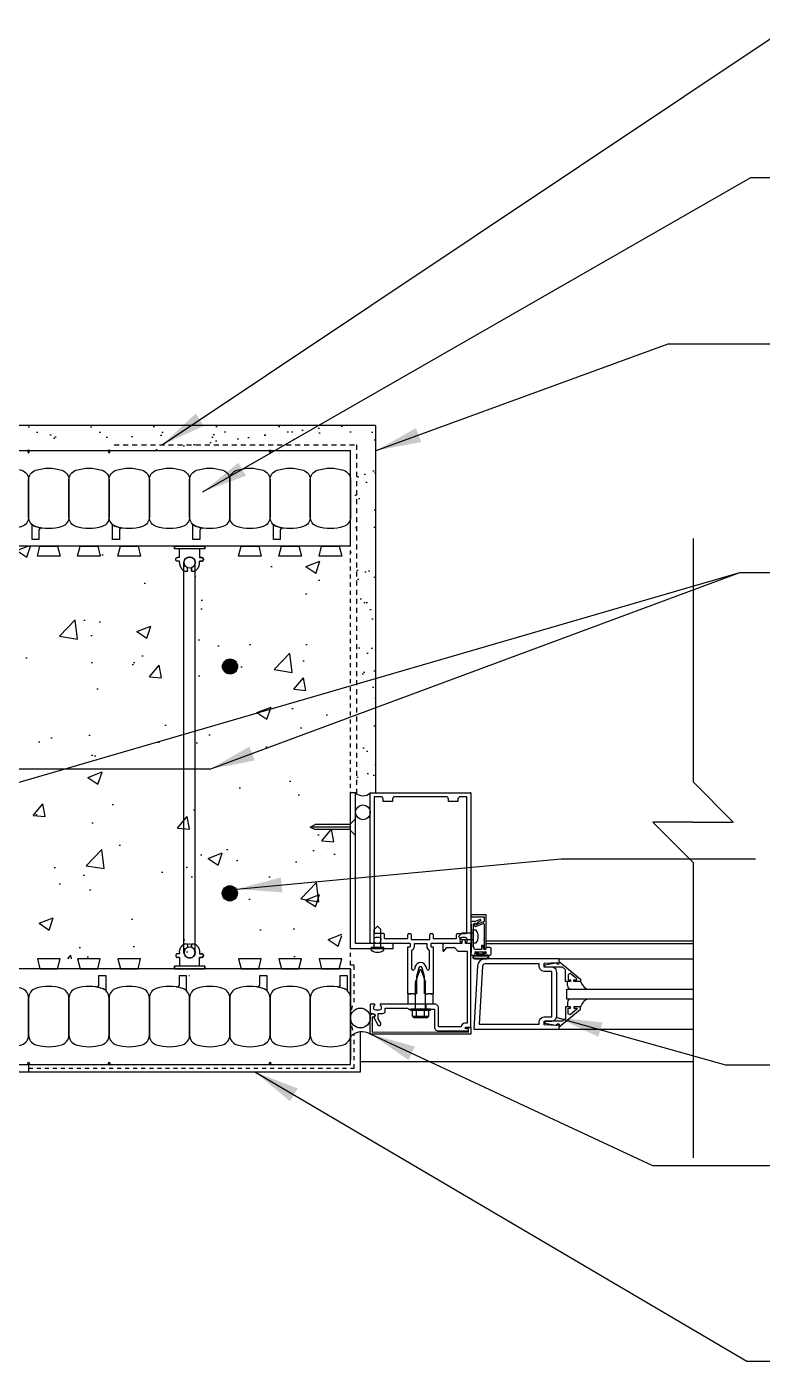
# Model space of a CAD drawing. Header units: inches. Extents: x 2949.9 to 3000.2, y 478 to 538.8.
# Drawn here: x 2964.96 to 2983.25, y 505.08 to 538.24 of the extents above; entities that cross this region are included whole.
import ezdxf

# ---------------------------------------------------------------- set-up
doc = ezdxf.new("R2010")
doc.units = ezdxf.units.IN
doc.header["$LTSCALE"] = 0.5
doc.header["$MEASUREMENT"] = 0
doc.linetypes.add('DASHED2', pattern=[0.375, 0.25, -0.125])
doc.layers.get('0').update_dxf_attribs({"linetype": 'CONTINUOUS'})
for name, color, linetype in [('HATCH', 12, 'CONTINUOUS'), ('LINE18', 9, 'CONTINUOUS'), ('line25', 2, 'CONTINUOUS'), ('LINE3', 3, 'CONTINUOUS'), ('LINE50', 5, 'CONTINUOUS'), ('LINE9', 9, 'CONTINUOUS'), ('TEXT', 4, 'CONTINUOUS')]:
    doc.layers.add(name, color=color, linetype=linetype)
doc.styles.add('DIM', font='romans.shx', dxfattribs={"width": 0.7})
doc.dimstyles.new('ext_12', dxfattribs={"dimscale": 12, "dimtxt": 0.09375, "dimasz": 0.09375, "dimexe": 0.09375, "dimexo": 0.0625, "dimgap": 0.0625, "dimtad": 1, "dimdec": 1, "dimzin": 3, "dimdsep": 46, "dimlunit": 4, "dimtxsty": 'DIM', "dimcen": 0.09, "dimdle": 0.09375, "dimclrt": 4, "dimadec": 0, "dimazin": 0, "dimtfac": 1, "dimtdec": 1, "dimtmove": 2, "dimatfit": 3, "dimfxl": 0, "dimfrac": 2, "dimtolj": 1, "dimtzin": 0, "dimarcsym": 0})

# ---------------------------------------------------------------- blocks, each defined once
blk = doc.blocks.new('Connector')
blk.add_point((0.271, 0))
at = {"layer": 'LINE9'}
for p, q in [((0, 0.375), (0, -0.375)), ((0.062, -0.375), (0.062, 0.375)), ((0.281, 0.25), (0.062, 0.25))]:
    blk.add_line(p, q, dxfattribs=at)
for points, weights in [([(0.007, 0.375), (0.004, 0.375), (0, 0.375)], [1, 0.972587069138, 0.950305488115]), ([(0.327, 0.343), (0.308, 0.343), (0.281, 0.317), (0.281, 0.297)], [1, 0.85355339, 0.85355339, 1]), ([(0.328, 0.343), (0.327, 0.343), (0.327, 0.343)], [1, 0.70710678, 1]), ([(0.375, 0.297), (0.375, 0.317), (0.348, 0.343), (0.329, 0.343)], [1, 0.85355339, 0.85355339, 1]), ([(0.406, 0.25), (0.546, 0.25), (0.619, 0.131)], [0.958404415409, 0.794674173519, 0.864651571113]), ([(0.619, 0.052), (0.612, 0.049), (0.604, 0.049)], [0.83615024178, 0.892081430621, 1]), ([(0.281, -0.297), (0.281, -0.317), (0.308, -0.343), (0.327, -0.343)], [1, 0.85355339, 0.85355339, 1]), ([(0.327, -0.343), (0.281, -0.343), (0.281, -0.297)], [1, 0.70710678, 1]), ([(0.329, -0.343), (0.348, -0.343), (0.375, -0.317), (0.375, -0.297)], [1, 0.85355339, 0.85355339, 1]), ([(0.375, -0.297), (0.375, -0.343), (0.329, -0.343)], [1, 0.70710678, 1]), ([(0.619, -0.131), (0.546, -0.25), (0.406, -0.25)], [0.864651574428, 0.794674169686, 0.958404415195]), ([(0.604, -0.049), (0.612, -0.049), (0.619, -0.052)], [1, 0.89208144177, 0.836150253337]), ([(0, -0.375), (0.004, -0.375), (0.007, -0.375)], [0.950305488115, 0.972587069138, 1])]:
    blk.add_rational_spline(points, weights, degree=2, dxfattribs=at)
for points, degree in [([(0, 0.375), (0.002, 0.375), (0.005, 0.375), (0.007, 0.375)], 3), ([(0.007, 0.375), (0.021, 0.375), (0.051, 0.375), (0.062, 0.375), (0.062, 0.375)], 3), ([(0.327, 0.343), (0.327, 0.343), (0.328, 0.343), (0.328, 0.343)], 3), ([(0.328, 0.343), (0.329, 0.343), (0.329, 0.343), (0.329, 0.343)], 3), ([(0.281, 0.25), (0.281, 0.297)], 1), ([(0.375, 0.25), (0.375, 0.297)], 1), ([(0.406, 0.25), (0.375, 0.25)], 1), ([(0.604, 0.049), (0.532, 0.049)], 1), ([(0.604, 0.049), (0.609, 0.049), (0.614, 0.05), (0.619, 0.052)], 3), ([(0.619, 0.131), (0.619, 0.052)], 1), ([(0.062, -0.25), (0.281, -0.25)], 1), ([(0.281, -0.297), (0.281, -0.25)], 1), ([(0.281, -0.25), (0.281, -0.297)], 1), ([(0.375, -0.25), (0.375, -0.297)], 1), ([(0.375, -0.297), (0.375, -0.25)], 1), ([(0.406, -0.25), (0.375, -0.25)], 1), ([(0.532, -0.049), (0.604, -0.049)], 1), ([(0.604, -0.049), (0.58, -0.049), (0.556, -0.049), (0.532, -0.049)], 3), ([(0.619, -0.052), (0.614, -0.05), (0.609, -0.049), (0.604, -0.049)], 3), ([(0.619, -0.052), (0.619, -0.131)], 1), ([(0.007, -0.375), (0.005, -0.375), (0.002, -0.375), (0, -0.375)], 3), ([(0.062, -0.375), (0.062, -0.375), (0.051, -0.375), (0.021, -0.375), (0.007, -0.375)], 3), ([(0.328, -0.343), (0.328, -0.343), (0.327, -0.343), (0.327, -0.343)], 3), ([(0.329, -0.343), (0.329, -0.343), (0.329, -0.343), (0.328, -0.343)], 3)]:
    blk.add_open_spline(points, degree=degree, dxfattribs=at)
for points, weights, knots in [([(0.062, 0.375), (0.062, 0.375), (0.046, 0.375), (0.03, 0.375), (0.007, 0.375)], [0.868718858569, 0.861102746415, 1, 0.861102734288, 0.868718859898], [0, 0, 0, 0.5, 0.5, 1, 1, 1]), ([(0.532, 0.049), (0.472, 0.203), (0.333, 0.113), (0.157, 0), (0.333, -0.113), (0.472, -0.203), (0.532, -0.049)], [0.899508922286, 0.599718215298, 1, 0.54226024, 1, 0.599718224335, 0.899508908749], [0, 0, 0, 0.318112, 0.318112, 0.681888, 0.681888, 1, 1, 1]), ([(0.007, -0.375), (0.03, -0.375), (0.046, -0.375), (0.062, -0.375), (0.062, -0.375)], [0.868718859319, 0.861102739573, 1, 0.861102742958, 0.868718858948], [0, 0, 0, 0.5, 0.5, 1, 1, 1])]:
    blk.add_rational_spline(points, weights, degree=2, knots=knots, dxfattribs=at)
for points in [[(0.406, 0.25), (0.406, 0.25), (0.406, 0.25), (0.406, 0.25), (0.406, 0.25), (0.406, 0.25), (0.406, 0.25)], [(0.406, 0.25), (0.406, 0.25), (0.406, 0.25), (0.406, 0.25), (0.406, 0.25), (0.406, 0.25), (0.406, 0.25)], [(0.406, 0.25), (0.406, 0.25), (0.406, 0.25), (0.406, 0.25), (0.406, 0.25), (0.406, 0.25), (0.406, 0.25)], [(0.406, 0.25), (0.406, 0.25), (0.406, 0.25), (0.406, 0.25), (0.406, 0.25), (0.406, 0.25), (0.406, 0.25)], [(0.406, 0.25), (0.406, 0.25), (0.406, 0.25), (0.406, 0.25), (0.406, 0.25), (0.406, 0.25), (0.406, 0.25)], [(0.406, 0.25), (0.406, 0.25), (0.406, 0.25), (0.406, 0.25), (0.406, 0.25), (0.406, 0.25), (0.406, 0.25)], [(0.406, 0.25), (0.406, 0.25), (0.406, 0.25), (0.406, 0.25), (0.406, 0.25), (0.406, 0.25), (0.406, 0.25)], [(0.406, 0.25), (0.406, 0.25), (0.406, 0.25), (0.406, 0.25), (0.406, 0.25), (0.406, 0.25), (0.406, 0.25)], [(0.406, 0.25), (0.406, 0.25), (0.406, 0.25), (0.406, 0.25), (0.406, 0.25), (0.406, 0.25), (0.406, 0.25)], [(0.406, 0.25), (0.406, 0.25), (0.406, 0.25), (0.406, 0.25), (0.406, 0.25), (0.406, 0.25), (0.406, 0.25)], [(0.406, 0.25), (0.406, 0.25), (0.406, 0.25), (0.406, 0.25), (0.406, 0.25), (0.406, 0.25), (0.406, 0.25)], [(0.406, 0.25), (0.406, 0.25), (0.406, 0.25), (0.406, 0.25), (0.406, 0.25), (0.406, 0.25), (0.406, 0.25)], [(0.406, 0.25), (0.406, 0.25), (0.406, 0.25), (0.406, 0.25), (0.406, 0.25), (0.406, 0.25), (0.406, 0.25)], [(0.406, 0.25), (0.406, 0.25), (0.406, 0.25), (0.406, 0.25), (0.406, 0.25), (0.406, 0.25), (0.406, 0.25)], [(0.406, 0.25), (0.406, 0.25), (0.406, 0.25), (0.406, 0.25), (0.406, 0.25), (0.406, 0.25), (0.406, 0.25)], [(0.406, 0.25), (0.406, 0.25), (0.406, 0.25), (0.406, 0.25), (0.406, 0.25), (0.406, 0.25), (0.406, 0.25)], [(0.406, 0.25), (0.406, 0.25), (0.406, 0.25), (0.406, 0.25), (0.406, 0.25), (0.406, 0.25), (0.406, 0.25)], [(0.406, 0.25), (0.406, 0.25), (0.406, 0.25), (0.406, 0.25), (0.406, 0.25), (0.406, 0.25), (0.406, 0.25)], [(0.406, 0.25), (0.406, 0.25), (0.406, 0.25), (0.406, 0.25), (0.406, 0.25), (0.406, 0.25), (0.406, 0.25)], [(0.406, 0.25), (0.406, 0.25), (0.406, 0.25), (0.406, 0.25), (0.406, 0.25), (0.406, 0.25), (0.406, 0.25)], [(0.406, 0.25), (0.406, 0.25), (0.406, 0.25), (0.406, 0.25), (0.406, 0.25), (0.406, 0.25), (0.406, 0.25)], [(0.406, 0.25), (0.406, 0.25), (0.406, 0.25), (0.406, 0.25), (0.406, 0.25), (0.406, 0.25), (0.406, 0.25)], [(0.406, 0.25), (0.406, 0.25), (0.406, 0.25), (0.406, 0.25), (0.406, 0.25), (0.406, 0.25), (0.406, 0.25)], [(0.406, 0.25), (0.406, 0.25), (0.406, 0.25), (0.406, 0.25), (0.406, 0.25), (0.406, 0.25), (0.406, 0.25)], [(0.532, 0.049), (0.532, 0.049), (0.532, 0.049), (0.532, 0.049), (0.532, 0.049), (0.532, 0.049), (0.532, 0.049)], [(0.532, 0.049), (0.532, 0.049), (0.532, 0.049), (0.532, 0.049), (0.532, 0.049), (0.532, 0.049), (0.532, 0.049)], [(0.532, 0.049), (0.532, 0.049), (0.532, 0.049), (0.532, 0.049), (0.532, 0.049), (0.532, 0.049), (0.532, 0.049)], [(0.532, 0.049), (0.532, 0.049), (0.532, 0.049), (0.532, 0.049), (0.532, 0.049), (0.532, 0.049), (0.532, 0.049)], [(0.532, 0.049), (0.532, 0.049), (0.532, 0.049), (0.532, 0.049), (0.532, 0.049), (0.532, 0.049), (0.532, 0.049)], [(0.532, 0.049), (0.532, 0.049), (0.532, 0.049), (0.532, 0.049), (0.532, 0.049), (0.532, 0.049), (0.532, 0.049)], [(0.532, 0.049), (0.532, 0.049), (0.532, 0.049), (0.532, 0.049), (0.532, 0.049), (0.532, 0.049), (0.532, 0.049)], [(0.532, 0.049), (0.532, 0.049), (0.532, 0.049), (0.532, 0.049), (0.532, 0.049), (0.532, 0.049), (0.532, 0.049)], [(0.532, 0.049), (0.532, 0.049), (0.532, 0.049), (0.532, 0.049), (0.532, 0.049), (0.532, 0.049), (0.532, 0.049)], [(0.532, 0.049), (0.532, 0.049), (0.532, 0.049), (0.532, 0.049), (0.532, 0.049), (0.532, 0.049), (0.532, 0.049)], [(0.604, 0.049), (0.604, 0.049), (0.604, 0.049), (0.604, 0.049), (0.604, 0.049), (0.604, 0.049), (0.604, 0.049)], [(0.604, 0.049), (0.604, 0.049), (0.604, 0.049), (0.604, 0.049), (0.604, 0.049), (0.604, 0.049), (0.604, 0.049)], [(0.604, 0.049), (0.604, 0.049), (0.604, 0.049), (0.604, 0.049), (0.604, 0.049), (0.604, 0.049), (0.604, 0.049)], [(0.604, 0.049), (0.604, 0.049), (0.604, 0.049), (0.604, 0.049), (0.604, 0.049), (0.604, 0.049), (0.604, 0.049)], [(0.619, 0.131), (0.619, 0.131), (0.619, 0.131), (0.619, 0.131), (0.619, 0.131), (0.619, 0.131), (0.619, 0.131)], [(0.619, 0.131), (0.619, 0.131), (0.619, 0.131), (0.619, 0.131), (0.619, 0.131), (0.619, 0.131), (0.619, 0.131)], [(0.619, 0.131), (0.619, 0.131), (0.619, 0.131), (0.619, 0.131), (0.619, 0.131), (0.619, 0.131), (0.619, 0.131)], [(0.619, 0.131), (0.619, 0.131), (0.619, 0.131), (0.619, 0.131), (0.619, 0.131), (0.619, 0.131), (0.619, 0.131)], [(0.406, -0.25), (0.406, -0.25), (0.406, -0.25), (0.406, -0.25), (0.406, -0.25), (0.406, -0.25), (0.406, -0.25)], [(0.406, -0.25), (0.406, -0.25), (0.406, -0.25), (0.406, -0.25), (0.406, -0.25), (0.406, -0.25), (0.406, -0.25)], [(0.406, -0.25), (0.406, -0.25), (0.406, -0.25), (0.406, -0.25), (0.406, -0.25), (0.406, -0.25), (0.406, -0.25)], [(0.406, -0.25), (0.406, -0.25), (0.406, -0.25), (0.406, -0.25), (0.406, -0.25), (0.406, -0.25), (0.406, -0.25)], [(0.406, -0.25), (0.406, -0.25), (0.406, -0.25), (0.406, -0.25), (0.406, -0.25), (0.406, -0.25), (0.406, -0.25)], [(0.406, -0.25), (0.406, -0.25), (0.406, -0.25), (0.406, -0.25), (0.406, -0.25), (0.406, -0.25), (0.406, -0.25)], [(0.406, -0.25), (0.406, -0.25), (0.406, -0.25), (0.406, -0.25), (0.406, -0.25), (0.406, -0.25), (0.406, -0.25)], [(0.406, -0.25), (0.406, -0.25), (0.406, -0.25), (0.406, -0.25), (0.406, -0.25), (0.406, -0.25), (0.406, -0.25)], [(0.406, -0.25), (0.406, -0.25), (0.406, -0.25), (0.406, -0.25), (0.406, -0.25), (0.406, -0.25), (0.406, -0.25)], [(0.406, -0.25), (0.406, -0.25), (0.406, -0.25), (0.406, -0.25), (0.406, -0.25), (0.406, -0.25), (0.406, -0.25)], [(0.406, -0.25), (0.406, -0.25), (0.406, -0.25), (0.406, -0.25), (0.406, -0.25), (0.406, -0.25), (0.406, -0.25)], [(0.532, -0.049), (0.532, -0.049), (0.532, -0.049), (0.532, -0.049), (0.532, -0.049), (0.532, -0.049), (0.532, -0.049)], [(0.532, -0.049), (0.532, -0.049), (0.532, -0.049), (0.532, -0.049), (0.532, -0.049), (0.532, -0.049), (0.532, -0.049)], [(0.532, -0.049), (0.532, -0.049), (0.532, -0.049), (0.532, -0.049), (0.532, -0.049), (0.532, -0.049), (0.532, -0.049)], [(0.532, -0.049), (0.532, -0.049), (0.532, -0.049), (0.532, -0.049), (0.532, -0.049), (0.532, -0.049), (0.532, -0.049)], [(0.604, -0.049), (0.604, -0.049), (0.604, -0.049), (0.604, -0.049), (0.604, -0.049), (0.604, -0.049), (0.604, -0.049)], [(0.604, -0.049), (0.604, -0.049), (0.604, -0.049), (0.604, -0.049), (0.604, -0.049), (0.604, -0.049), (0.604, -0.049)], [(0.604, -0.049), (0.604, -0.049), (0.604, -0.049), (0.604, -0.049), (0.604, -0.049), (0.604, -0.049), (0.604, -0.049)], [(0.604, -0.049), (0.604, -0.049), (0.604, -0.049), (0.604, -0.049), (0.604, -0.049), (0.604, -0.049), (0.604, -0.049)], [(0.604, -0.049), (0.604, -0.049), (0.604, -0.049), (0.604, -0.049), (0.604, -0.049), (0.604, -0.049), (0.604, -0.049)], [(0.604, -0.049), (0.604, -0.049), (0.604, -0.049), (0.604, -0.049), (0.604, -0.049), (0.604, -0.049), (0.604, -0.049)], [(0.604, -0.049), (0.604, -0.049), (0.604, -0.049), (0.604, -0.049), (0.604, -0.049), (0.604, -0.049), (0.604, -0.049)], [(0.604, -0.049), (0.604, -0.049), (0.604, -0.049), (0.604, -0.049), (0.604, -0.049), (0.604, -0.049), (0.604, -0.049)], [(0.619, -0.131), (0.619, -0.131), (0.619, -0.131), (0.619, -0.131), (0.619, -0.131), (0.619, -0.131), (0.619, -0.131)], [(0.619, -0.131), (0.619, -0.131), (0.619, -0.131), (0.619, -0.131), (0.619, -0.131), (0.619, -0.131), (0.619, -0.131)], [(0.619, -0.131), (0.619, -0.131), (0.619, -0.131), (0.619, -0.131), (0.619, -0.131), (0.619, -0.131), (0.619, -0.131)], [(0.619, -0.131), (0.619, -0.131), (0.619, -0.131), (0.619, -0.131), (0.619, -0.131), (0.619, -0.131), (0.619, -0.131)]]:
    blk.add_open_spline(points, degree=3, knots=[0, 0, 0, 0, 1, 1, 1, 1, 1, 1, 1], dxfattribs=at)
blk = doc.blocks.new('B060316')
for p, q in [((1.969, 0), (1.969, -0.133)), ((2.217, -0.013), (1.969, 0)), ((2.003, -0.133), (2.003, -0.115)), ((2.049, -0.115), (2.049, -0.365)), ((2.107, -0.265), (2.107, -0.127)), ((2.207, -0.265), (2.107, -0.265)), ((2.107, -0.359), (2.107, -0.329)), ((2.121, -0.314), (2.207, -0.306)), ((2.169, -0.065), (2.405, -0.065)), ((2.207, -0.306), (2.207, -0.265)), ((2.555, -0.013), (2.217, -0.013)), ((2.451, -0.065), (2.747, -0.065)), ((2.803, 0), (2.555, -0.013)), ((2.747, -0.065), (2.747, -0.141)), ((2.803, -0.01), (2.803, 0)), ((2.813, -0.02), (2.803, -0.01)), ((2.803, -0.03), (2.813, -0.02)), ((2.803, -0.108), (2.803, -0.03)), ((2.848, -0.232), (2.803, -0.108)), ((1.969, -0.347), (1.969, -0.469)), ((2, -0.5), (2.126, -0.5)), ((2.003, -0.365), (2.003, -0.347)), ((2.157, -0.38), (2.119, -0.373)), ((2.157, -0.469), (2.157, -0.38))]:
    blk.add_line(p, q)
for centre, radius, start, end in [((1.986, -0.133), 0.017, 180, 0), ((1.986, -0.347), 0.017, 360, 180), ((2.026, -0.115), 0.023, 0, 180), ((2.169, -0.127), 0.062, 90, 180), ((2.122, -0.329), 0.015, 95, 180), ((2.428, -0.086), 0.031, 42.6423, 137.3577), ((2.356, -0.5), 0.531, 29.0353, 42.5789), ((2.833, -0.235), 0.015, 209.0353, 10.9647), ((2, -0.469), 0.031, 180, 270), ((2.026, -0.365), 0.023, 180, 0), ((2.122, -0.359), 0.015, 180, 260), ((2.126, -0.469), 0.031, 270, 0)]:
    blk.add_arc(centre, radius, start, end)

msp = doc.modelspace()

# ---------------------------------------------------------------- hatches: boundary and pattern name
at = {"layer": 'HATCH'}
h = msp.add_hatch(dxfattribs=at)
h.set_pattern_fill('AR-SAND', color=256, scale=0.5, style=0)
h.set_pattern_definition([(37.5, (-25.68345, -32.12415), (-0.03149668, 0.96341188), [0, -0.76, 0, -0.85, 0, -0.8125]), (7.5, (-25.6834, -32.1242), (0.88488835, 1.41107303), [0, -0.41, 0, -0.685, 0, -0.2625]), (327.5, (-26.29845, -32.12415), (1.55707093, 0.00282953), [0, -0.25, 0, -0.9, 0, -1.175]), (317.5, (-26.2984, -32.1242), (1.5030633, 0.4388378), [0, -0.125, 0, -0.59, 0, -0.675])])
h.paths.add_polyline_path([(2950.884, 528.332), (2950.884, 527.707), (2971.509, 527.707), (2973.009, 527.707), (2973.009, 523.331, 0.777457), (2973.383, 523.35), (2973.508, 523.35), (2973.54, 523.35), (2973.634, 523.35), (2973.634, 528.332)])
h = msp.add_hatch(dxfattribs=at)
h.set_pattern_fill('AR-SAND', color=256, scale=0.5, style=0)
h.set_pattern_definition([(37.5, (0, 0), (-0.03149668, 0.96341188), [0, -0.76, 0, -0.85, 0, -0.8125]), (7.5, (0, 0), (0.88488835, 1.41107303), [0, -0.41, 0, -0.685, 0, -0.2625]), (327.5, (-0.615, 0), (1.55707093, 0.00282953), [0, -0.25, 0, -0.9, 0, -1.175]), (317.5, (-0.615, 0), (1.5030633, 0.4388378), [0, -0.125, 0, -0.59, 0, -0.675])])
h.paths.add_polyline_path([(2973.634, 526.016), (2973.154, 525.097), (2973.154, 519.189, 0.376662), (2973.5, 519.203), (2973.5, 519.207), (2973.634, 519.207)])
h = msp.add_hatch(dxfattribs=at)
h.set_pattern_fill('AR-CONC', color=256, scale=0.5, style=0)
h.set_pattern_definition([(50, (-49.8746, 49.7647), (3.586301, -0.3137607), [0.375, -4.125]), (355, (-49.8746, 49.7647), (-0.6937567, 3.7609607), [0.3, -3.3]), (100.4514, (-49.5757, 49.7385), (2.892547, 3.4471977), [0.318701, -3.5057106]), (46.1842, (-49.8746, 50.7647), (5.336205, -0.827595), [0.5625, -6.1875]), (96.6356, (-49.43, 50.6957), (4.6733135, 4.870589), [0.478051, -5.258565]), (351.1842, (-49.8746, 50.7647), (4.67331, 4.870593), [0.45, -4.95]), (21, (-49.3746, 50.5147), (2.9845353, -2.0130945), [0.375, -4.125]), (326, (-49.3746, 50.5147), (1.2165767, 3.6257502), [0.3, -3.3]), (71.4514, (-49.126, 50.347), (4.201113, 1.6126525), [0.318701, -3.5057106]), (37.5, (-49.8746, 49.7647), (0.0607993, 1.66446927), [0, -3.26, 0, -3.35, 0, -3.3125]), (7.5, (-49.8746, 49.7647), (1.3153477, 1.9720586), [0, -1.91, 0, -3.185, 0, -1.2625]), (327.5, (-50.9896, 49.7647), (2.6691122, -0.11277436), [0, -1.25, 0, -3.9, 0, -5.175]), (317.5, (-51.4896, 49.7647), (2.9159308, 0.500525), [0, -1.625, 0, -2.59, 0, -3.675])])
h.paths.add_polyline_path([(2972.79, 525.332), (2950.884, 525.332), (2950.884, 515.082), (2972.79, 515.082)])
at = {"layer": 'LINE3'}
for points in [[(2970.202, 522.342, 1), (2969.827, 522.342, 1)], [(2970.196, 516.707, 1), (2969.821, 516.707, 1)]]:
    msp.add_hatch(color=256, dxfattribs=at).paths.add_polyline_path(points)

# ---------------------------------------------------------------- linework, layer by layer
at = {"layer": 'HATCH', "color": 4, "linetype": 'DASHED2', "ltscale": 0.5}
for p, q in [((2973.009, 514.926), (2973.009, 525.332)), ((2973.102, 514.926), (2973.009, 514.926)), ((2973.102, 514.002), (2973.102, 514.926)), ((2973.102, 512.363), (2973.102, 513.217)), ((2965.009, 512.363), (2973.102, 512.363))]:
    msp.add_line(p, q, dxfattribs=at)
at = {"layer": 'HATCH'}
for p, q in [((2972.212, 519.985), (2972.212, 519.985)), ((2972.493, 520.117), (2972.493, 520.117)), ((2972.318, 518.774), (2972.318, 518.774)), ((2973.009, 518.353), (2972.009, 518.353)), ((2972.461, 518.451), (2972.461, 518.451)), ((2972.18, 518.177), (2972.18, 518.177)), ((2972.274, 517.658), (2972.274, 517.658)), ((2971.89, 516.539), (2972.238, 516.679)), ((2972.142, 516.375), (2972.238, 516.679)), ((2972.43, 516.786), (2972.43, 516.786)), ((2971.89, 516.539), (2972.142, 516.376)), ((2972.788, 516.464), (2972.788, 516.464))]:
    msp.add_line(p, q, dxfattribs=at)
at = {"layer": 'HATCH', "color": 12}
for p, q in [((2981.523, 515.516), (2976.378, 515.516)), ((2981.523, 515.454), (2976.378, 515.454)), ((2978.198, 515.079), (2981.523, 515.079)), ((2978.401, 514.418), (2978.414, 514.373)), ((2978.401, 514.418), (2978.414, 514.373)), ((2978.414, 514.373), (2978.446, 514.341)), ((2978.414, 514.373), (2978.446, 514.341)), ((2978.446, 514.341), (2978.49, 514.329)), ((2978.446, 514.341), (2978.49, 514.329)), ((2978.727, 514.517), (2978.764, 514.439)), ((2978.727, 514.517), (2978.764, 514.439)), ((2978.764, 514.439), (2978.821, 514.374)), ((2978.764, 514.439), (2978.821, 514.374)), ((2978.821, 514.374), (2978.893, 514.328)), ((2978.821, 514.374), (2978.893, 514.328)), ((2978.414, 514.035), (2978.401, 513.99)), ((2978.414, 514.035), (2978.401, 513.99)), ((2978.401, 513.99), (2978.401, 513.891)), ((2978.446, 514.067), (2978.414, 514.035)), ((2978.446, 514.067), (2978.414, 514.035)), ((2978.49, 514.079), (2978.446, 514.067)), ((2978.49, 514.079), (2978.446, 514.067)), ((2978.764, 513.969), (2978.727, 513.891)), ((2978.764, 513.969), (2978.727, 513.891)), ((2978.821, 514.033), (2978.764, 513.969)), ((2978.821, 514.033), (2978.764, 513.969)), ((2978.893, 514.078), (2978.821, 514.033)), ((2978.893, 514.078), (2978.821, 514.033)), ((2978.198, 513.329), (2981.523, 513.329)), ((2981.523, 512.519), (2973.259, 512.519))]:
    msp.add_line(p, q, dxfattribs=at)
at = {"layer": 'HATCH', "color": 6, "linetype": 'DASHED2'}
msp.add_lwpolyline([(2967.135, 527.851), (2973.154, 527.851), (2973.154, 519.189)], dxfattribs=at)
at = {"layer": 'HATCH', "color": 12}
msp.add_lwpolyline([(2978.401, 514.418), (2978.401, 514.516)], dxfattribs=at)
at = {"layer": 'HATCH', "color": 4, "linetype": 'DASHED2', "ltscale": 0.5}
for points in [[(2973.009, 513.618), (2973.047, 513.863), (2973.078, 513.955), (2973.102, 514.002)], [(2973.009, 513.601), (2973.047, 513.356), (2973.078, 513.264), (2973.102, 513.217)]]:
    msp.add_spline(points, degree=3, dxfattribs=at)
at = {"layer": 'LINE18'}
for p, q in [((2973.009, 515.332), (2973.009, 519.207)), ((2973.134, 519.207), (2973.009, 519.207)), ((2973.134, 515.457), (2973.134, 519.207)), ((2973.6, 519.107), (2973.6, 515.737)), ((2973.76, 519.107), (2973.6, 519.107)), ((2973.82, 518.987), (2973.82, 519.047)), ((2974.055, 518.987), (2973.82, 518.987)), ((2974.055, 519.047), (2974.055, 518.987)), ((2975.385, 519.107), (2974.115, 519.107)), ((2975.445, 518.987), (2975.445, 519.047)), ((2975.68, 518.987), (2975.445, 518.987)), ((2975.68, 519.047), (2975.68, 518.987)), ((2975.9, 519.107), (2975.74, 519.107)), ((2975.9, 515.737), (2975.9, 519.107)), ((2976, 519.207), (2975.981, 519.207)), ((2972.009, 518.353), (2972.128, 518.416)), ((2972.009, 518.353), (2972.128, 518.291)), ((2973.009, 518.416), (2972.128, 518.416)), ((2973.009, 518.291), (2972.128, 518.291)), ((2973.009, 518.435), (2973.134, 518.56)), ((2973.009, 518.272), (2973.134, 518.147)), ((2976.378, 516.174), (2976.003, 516.174)), ((2976.003, 516.174), (2976.006, 516.124)), ((2976.006, 516.124), (2976.328, 516.124)), ((2976.117, 515.884), (2976.308, 515.954)), ((2976.318, 515.995), (2976.15, 515.934)), ((2976.328, 516.124), (2976.328, 516.009)), ((2976.378, 515.337), (2976.378, 516.174)), ((2973.68, 515.888), (2973.597, 515.805)), ((2973.597, 515.357), (2973.597, 515.805)), ((2973.835, 515.707), (2973.63, 515.707)), ((2973.68, 515.888), (2973.763, 515.805)), ((2973.763, 515.357), (2973.763, 515.805)), ((2973.855, 515.582), (2973.855, 515.687)), ((2974.437, 515.582), (2974.437, 515.687)), ((2974.457, 515.707), (2974.497, 515.707)), ((2974.517, 515.687), (2974.517, 515.557)), ((2974.983, 515.557), (2974.983, 515.687)), ((2975.003, 515.707), (2975.043, 515.707)), ((2975.063, 515.687), (2975.063, 515.582)), ((2975.645, 515.582), (2975.645, 515.687)), ((2975.665, 515.707), (2975.87, 515.707)), ((2975.693, 515.633), (2975.776, 515.716)), ((2975.693, 515.633), (2975.776, 515.55)), ((2976.068, 515.716), (2975.776, 515.716)), ((2976.068, 515.472), (2976.068, 515.794)), ((2976.118, 515.794), (2976.068, 515.794)), ((2976.083, 515.932), (2976.097, 515.893)), ((2976.328, 515.94), (2976.328, 515.572)), ((2974.071, 515.332), (2973.009, 515.332)), ((2974.071, 515.457), (2973.134, 515.457)), ((2973.841, 515.357), (2973.519, 515.357)), ((2973.519, 515.307), (2973.519, 515.357)), ((2973.841, 515.307), (2973.841, 515.357)), ((2973.855, 515.582), (2974.437, 515.582)), ((2974.071, 515.332), (2974.071, 515.457)), ((2974.437, 514.207), (2974.437, 515.371)), ((2974.517, 515.557), (2974.983, 515.557)), ((2974.537, 514.829), (2974.537, 515.293)), ((2974.597, 515.457), (2974.903, 515.457)), ((2974.597, 515.391), (2974.597, 515.457)), ((2974.903, 515.457), (2974.903, 515.391)), ((2974.963, 515.293), (2974.963, 514.829)), ((2975.063, 515.582), (2975.645, 515.582)), ((2975.063, 515.371), (2975.063, 514.207)), ((2976.068, 515.55), (2975.776, 515.55)), ((2976.118, 515.472), (2976.068, 515.472)), ((2976.328, 515.572), (2976.318, 515.562)), ((2976.318, 515.562), (2976.328, 515.552)), ((2976.328, 515.552), (2976.328, 515.337)), ((2976.089, 515.174), (2976.401, 515.174)), ((2976.089, 515.154), (2976.401, 515.154)), ((2976.089, 515.1), (2976.401, 515.1)), ((2976.089, 515.08), (2976.401, 515.08)), ((2976.11, 515.248), (2976.11, 515.233)), ((2976.183, 515.248), (2976.11, 515.248)), ((2976.168, 515.233), (2976.11, 515.233)), ((2976.168, 515.233), (2976.168, 515.174)), ((2976.183, 515.248), (2976.183, 515.192)), ((2976.307, 515.192), (2976.183, 515.192)), ((2976.38, 515.248), (2976.307, 515.248)), ((2976.307, 515.192), (2976.307, 515.248)), ((2976.38, 515.233), (2976.322, 515.233)), ((2976.322, 515.174), (2976.322, 515.233)), ((2976.38, 515.233), (2976.38, 515.248)), ((2974.612, 514.881), (2974.596, 514.822)), ((2974.624, 514.497), (2974.75, 514.832)), ((2974.708, 514.855), (2974.65, 514.637)), ((2974.65, 514.637), (2974.65, 514.207)), ((2974.75, 514.832), (2974.875, 514.497)), ((2974.85, 514.637), (2974.791, 514.855)), ((2974.85, 514.207), (2974.85, 514.637)), ((2974.904, 514.822), (2974.888, 514.881)), ((2974.624, 513.832), (2974.624, 514.497)), ((2974.875, 513.832), (2974.875, 514.497)), ((2978.385, 514.079), (2978.385, 514.329)), ((2978.385, 514.329), (2981.523, 514.329)), ((2974.437, 514.207), (2974.437, 513.957)), ((2974.499, 514.207), (2974.437, 514.207)), ((2974.477, 514.207), (2974.437, 514.207)), ((2974.492, 514.192), (2974.477, 514.207)), ((2974.507, 514.207), (2974.492, 514.192)), ((2974.58, 514.207), (2974.507, 514.207)), ((2974.595, 514.192), (2974.58, 514.207)), ((2974.61, 514.207), (2974.595, 514.192)), ((2974.65, 514.207), (2974.61, 514.207)), ((2974.89, 514.207), (2974.85, 514.207)), ((2974.905, 514.192), (2974.89, 514.207)), ((2974.92, 514.207), (2974.905, 514.192)), ((2974.993, 514.207), (2974.92, 514.207)), ((2975.008, 514.192), (2974.993, 514.207)), ((2975.063, 514.207), (2975, 514.207)), ((2975.023, 514.207), (2975.008, 514.192)), ((2975.063, 514.207), (2975.023, 514.207)), ((2975.063, 513.957), (2975.063, 514.207)), ((2981.523, 514.079), (2978.385, 514.079)), ((2974.499, 513.957), (2974.437, 513.957)), ((2974.5, 513.792), (2974.5, 513.832)), ((2975, 513.832), (2974.5, 513.832)), ((2975, 513.792), (2974.5, 513.792)), ((2974.547, 513.652), (2974.547, 513.792)), ((2974.936, 513.648), (2974.563, 513.648)), ((2974.563, 513.63), (2974.563, 513.648)), ((2974.617, 513.957), (2974.617, 513.832)), ((2974.648, 513.652), (2974.648, 513.792)), ((2974.851, 513.652), (2974.851, 513.792)), ((2974.883, 513.957), (2974.883, 513.832)), ((2974.936, 513.63), (2974.936, 513.648)), ((2974.953, 513.652), (2974.953, 513.792)), ((2975.063, 513.957), (2975, 513.957)), ((2975, 513.792), (2975, 513.832)), ((2974.902, 513.617), (2974.598, 513.617))]:
    msp.add_line(p, q, dxfattribs=at)
msp.add_lwpolyline([(2974.437, 515.371, -0.414214), (2974.447, 515.381), (2974.487, 515.381, 0.414214), (2974.497, 515.391), (2974.497, 515.447, 0.414214), (2974.487, 515.457), (2974.14, 515.457), (2974.125, 515.472), (2974.11, 515.457), (2973.758, 515.457, -0.669376), (2973.747, 515.483, 0.199773), (2973.774, 515.546), (2973.774, 515.557, 0.414214), (2973.724, 515.607), (2973.636, 515.607, 0.414214), (2973.586, 515.557), (2973.586, 515.546, 0.199773), (2973.612, 515.483, -0.669376), (2973.602, 515.457), (2973.52, 515.457, -0.414214), (2973.5, 515.477), (2973.5, 519.207), (2976, 519.207), (2976, 515.477, -0.414214), (2975.98, 515.457), (2975.898, 515.457, -0.669376), (2975.887, 515.483, 0.199773), (2975.914, 515.546), (2975.914, 515.557, 0.414214), (2975.864, 515.607), (2975.776, 515.607, 0.414214), (2975.726, 515.557), (2975.726, 515.546, 0.199773), (2975.752, 515.483, -0.669376), (2975.742, 515.457), (2975.39, 515.457), (2975.375, 515.472), (2975.36, 515.457), (2975.013, 515.457, 0.414214), (2975.003, 515.447), (2975.003, 515.391, 0.414214), (2975.013, 515.381), (2975.053, 515.381, -0.414214), (2975.063, 515.371)], format="xyb", dxfattribs=at)
for points in [[(2973.774, 513.857, -0.414214), (2973.724, 513.807), (2973.636, 513.807, -0.414214), (2973.586, 513.857), (2973.586, 513.867, -0.199773), (2973.612, 513.931, 0.669376), (2973.602, 513.957), (2973.52, 513.957, 0.414214), (2973.5, 513.937), (2973.5, 513.751, 0.414214), (2973.53, 513.721), (2973.57, 513.721, -0.84909), (2973.586, 513.624), (2973.691, 513.441, 1), (2973.76, 513.481), (2973.7, 513.586), (2973.7, 513.721), (2973.814, 513.721, 0.414214), (2973.874, 513.781), (2973.874, 513.857), (2974.425, 513.857), (2974.45, 513.832), (2974.735, 513.832), (2974.75, 513.847), (2974.765, 513.832), (2975.094, 513.832), (2975.094, 513.388, 0.414214), (2975.194, 513.288), (2975.49, 513.288), (2975.5, 513.298), (2975.51, 513.288), (2975.939, 513.288), (2975.939, 513.328), (2975.872, 513.346, -0.876976), (2975.876, 513.378), (2976, 513.378), (2976, 515.457), (2975.865, 515.457), (2975.865, 515.512, 1), (2975.775, 515.512), (2975.775, 515.457), (2975.334, 515.457, 0.414214), (2975.304, 515.427), (2975.304, 515.284, 0.687071), (2975.33, 515.274), (2975.405, 515.357), (2975.595, 515.357), (2975.675, 515.269), (2975.906, 515.269), (2975.906, 513.478), (2975.85, 513.478, 0.414214), (2975.76, 513.388), (2975.194, 513.388), (2975.194, 513.857, 0.414214), (2975.094, 513.957), (2974.975, 513.957), (2974.96, 513.972), (2974.945, 513.957), (2974.555, 513.957), (2974.54, 513.972), (2974.525, 513.957), (2973.758, 513.957, 0.669376), (2973.747, 513.931, -0.199773), (2973.774, 513.867)], [(2975.94, 513.257), (2975.94, 513.33), (2975.9, 513.341, -0.339454), (2975.885, 513.36), (2975.885, 513.37), (2976, 513.37), (2976, 513.207), (2973.5, 513.207), (2973.5, 513.651, -0.414214), (2973.56, 513.711), (2973.58, 513.711, -1), (2973.58, 513.631), (2973.55, 513.631), (2973.55, 513.257), (2974.75, 513.267)]]:
    msp.add_lwpolyline(points, format="xyb", close=True, dxfattribs=at)
for points in [[(2978.135, 513.657), (2978.135, 514.751), (2978.135, 514.751), (2978.118, 514.814), (2978.074, 514.859), (2978.01, 514.876), (2978.01, 514.876), (2977.824, 514.876), (2977.824, 514.97), (2978.148, 514.986), (2978.148, 514.954), (2978.198, 514.954), (2978.198, 515.079), (2976.352, 515.079), (2976.352, 515.079), (2976.281, 515.065), (2976.223, 515.028), (2976.182, 514.972), (2976.165, 514.902), (2976.165, 514.902), (2976.073, 513.329), (2978.198, 513.329), (2978.198, 513.454), (2978.148, 513.454), (2978.148, 513.422), (2977.824, 513.438), (2977.824, 513.532), (2978.01, 513.532), (2978.01, 513.532), (2978.074, 513.549), (2978.118, 513.594), (2978.135, 513.657)], [(2978.198, 515.014), (2978.728, 514.574), (2978.728, 514.516), (2978.559, 514.516), (2978.559, 514.556), (2978.631, 514.556), (2978.631, 514.58), (2978.469, 514.716), (2978.416, 514.692), (2978.416, 514.556), (2978.475, 514.556), (2978.475, 514.516), (2978.357, 514.516), (2978.357, 514.81), (2978.278, 514.876), (2977.842, 514.876), (2977.842, 514.928), (2978.114, 514.977), (2978.134, 514.977), (2978.134, 514.954), (2978.198, 514.954)], [(2977.824, 514.767), (2977.761, 514.784), (2977.716, 514.829), (2977.699, 514.892), (2977.699, 514.892), (2977.699, 514.954), (2976.352, 514.954), (2976.352, 514.954), (2976.321, 514.946), (2976.299, 514.925), (2976.289, 514.895), (2976.205, 513.454), (2977.699, 513.454), (2977.699, 513.516), (2977.699, 513.516), (2977.716, 513.579), (2977.761, 513.624), (2977.824, 513.641), (2977.824, 513.641), (2978.01, 513.641), (2978.01, 514.767), (2977.824, 514.767)], [(2978.198, 513.394), (2978.728, 513.833), (2978.728, 513.891), (2978.559, 513.891), (2978.559, 513.851), (2978.631, 513.851), (2978.631, 513.828), (2978.469, 513.691), (2978.416, 513.716), (2978.416, 513.851), (2978.475, 513.851), (2978.475, 513.891), (2978.357, 513.891), (2978.357, 513.598), (2978.278, 513.532), (2977.842, 513.532), (2977.842, 513.48), (2978.114, 513.431), (2978.134, 513.431), (2978.134, 513.454), (2978.198, 513.454)]]:
    msp.add_lwpolyline(points, close=True, dxfattribs=at)
for centre, radius in [((2973.317, 518.72), 0.183), ((2973.254, 513.609), 0.246)]:
    msp.add_circle(centre, radius, dxfattribs=at)
for centre, radius, start, end in [((2973.319, 519.393), 0.262, 225.1394, 313.6487), ((2973.76, 519.047), 0.06, 0, 90), ((2974.115, 519.047), 0.06, 90, 180), ((2975.385, 519.047), 0.06, 0, 90), ((2975.74, 519.047), 0.06, 90, 180), ((2976.108, 515.932), 0.025, 23.3215, 180), ((2976.313, 515.94), 0.015, 0, 110), ((2976.313, 516.009), 0.015, 290, 0), ((2973.63, 515.737), 0.03, 180, 270), ((2973.835, 515.687), 0.02, 0, 90), ((2974.457, 515.687), 0.02, 90, 180), ((2974.497, 515.687), 0.02, 0, 90), ((2975.003, 515.687), 0.02, 90, 180), ((2975.043, 515.687), 0.02, 0, 90), ((2975.665, 515.687), 0.02, 90, 180), ((2975.87, 515.737), 0.03, 270, 0), ((2976.111, 515.898), 0.015, 200, 290), ((2976.118, 515.779), 0.015, 37.6257, 90), ((2975.929, 515.633), 0.254, 322.3746, 37.6254), ((2976.145, 515.948), 0.015, 203.3215, 290), ((2973.534, 515.307), 0.015, 180, 232.3743), ((2973.68, 515.497), 0.254, 232.3746, 307.6254), ((2973.826, 515.307), 0.015, 307.6253, 0.0001), ((2974.487, 515.391), 0.11, 297.0357, 0), ((2975.013, 515.391), 0.11, 180, 242.9643), ((2976.118, 515.487), 0.015, 269.9999, 322.3747), ((2976.353, 515.337), 0.025, 180, 0), ((2974.75, 514.844), 0.143, 15, 165), ((2976.089, 515.127), 0.047, 90, 270), ((2976.089, 515.127), 0.027, 90, 270), ((2976.401, 515.127), 0.047, 270, 90), ((2976.401, 515.127), 0.027, 270, 90), ((2974.567, 514.829), 0.03, 180, 345), ((2974.75, 514.844), 0.043, 15, 165), ((2974.933, 514.829), 0.03, 195, 0), ((2974.598, 513.672), 0.0543, 200.9107, 339.0893), ((2974.75, 513.782), 0.165, 232.0123, 307.9877), ((2974.902, 513.672), 0.0543, 200.9107, 339.0893), ((2973.293, 512.877), 0.39, 57.8871, 136.7705)]:
    msp.add_arc(centre, radius, start, end, dxfattribs=at)
at = {"layer": 'line25'}
for p, q in [((2973.009, 525.332), (2950.884, 525.332)), ((2973.009, 514.832), (2950.884, 514.832)), ((2968.988, 514.663), (2969.009, 514.663)), ((2973.009, 514.832), (2973.009, 512.582))]:
    msp.add_line(p, q, dxfattribs=at)
for points in [[(2965.727, 525.332), (2965.79, 525.082), (2965.227, 525.082), (2965.29, 525.332)], [(2966.727, 525.332), (2966.79, 525.082), (2966.227, 525.082), (2966.29, 525.332)], [(2967.727, 525.332), (2967.79, 525.082), (2967.227, 525.082), (2967.29, 525.332)], [(2970.727, 525.332), (2970.79, 525.082), (2970.227, 525.082), (2970.29, 525.332)], [(2971.727, 525.332), (2971.79, 525.082), (2971.227, 525.082), (2971.29, 525.332)], [(2972.727, 525.332), (2972.79, 525.082), (2972.227, 525.082), (2972.29, 525.332)], [(2965.727, 514.832), (2965.79, 515.082), (2965.227, 515.082), (2965.29, 514.832)], [(2966.727, 514.832), (2966.79, 515.082), (2966.227, 515.082), (2966.29, 514.832)], [(2967.727, 514.832), (2967.79, 515.082), (2967.227, 515.082), (2967.29, 514.832)], [(2970.727, 514.832), (2970.79, 515.082), (2970.227, 515.082), (2970.29, 514.832)], [(2971.727, 514.832), (2971.79, 515.082), (2971.227, 515.082), (2971.29, 514.832)], [(2972.727, 514.832), (2972.79, 515.082), (2972.227, 515.082), (2972.29, 514.832)]]:
    msp.add_lwpolyline(points, close=True, dxfattribs=at)
at = {"layer": 'LINE3'}
msp.add_line((2969.509, 519.79), (2950.122, 519.79), dxfattribs=at)
for centre in [(2970.014, 522.342), (2970.009, 516.707)]:
    msp.add_circle(centre, 0.188, dxfattribs=at)
at = {"layer": 'LINE50'}
for p, q in [((2950.884, 527.707), (2973.009, 527.707)), ((2973.009, 525.332), (2973.009, 527.707)), ((2973.009, 512.457), (2973.009, 514.832)), ((2950.884, 512.457), (2973.009, 512.457)), ((2965.009, 512.457), (2965.009, 512.269))]:
    msp.add_line(p, q, dxfattribs=at)
at = {"layer": 'LINE9'}
for p, q in [((2973.634, 528.332), (2950.884, 528.332)), ((2973.634, 528.332), (2973.634, 519.207)), ((2971.009, 526.059), (2971.009, 526.98)), ((2972.009, 526.059), (2972.009, 526.98)), ((2973.009, 526.059), (2973.009, 526.98)), ((2981.523, 525.519), (2981.523, 519.473)), ((2968.868, 515.238), (2968.868, 524.926)), ((2969.149, 515.238), (2969.149, 524.926)), ((2982.523, 518.473), (2981.523, 519.473)), ((2981.523, 518.473), (2980.523, 518.473)), ((2980.523, 518.473), (2981.523, 517.473)), ((2981.523, 518.473), (2982.523, 518.473)), ((2981.523, 517.473), (2981.523, 510.137)), ((2968.868, 515.423), (2968.868, 515.423)), ((2973.259, 512.269), (2973.259, 513.265)), ((2950.884, 512.269), (2973.259, 512.269))]:
    msp.add_line(p, q, dxfattribs=at)
for points in [[(2964.977, 527.707), (2965.009, 527.642), (2965.04, 527.707)], [(2966.977, 527.707), (2967.009, 527.642), (2967.04, 527.707)], [(2970.977, 527.707), (2971.009, 527.642), (2971.04, 527.707)], [(2964.977, 512.457), (2965.009, 512.521), (2965.04, 512.457)], [(2966.977, 512.457), (2967.009, 512.521), (2967.04, 512.457)], [(2970.977, 512.457), (2971.009, 512.521), (2971.04, 512.457)]]:
    msp.add_lwpolyline(points, close=True, dxfattribs=at)
for points in [[(2964.836, 525.821, -0.157671), (2964.182, 525.821, -0.325305), (2964.009, 526.059), (2964.009, 526.98, -0.325305), (2964.182, 527.218, -0.157671), (2964.836, 527.218, -0.325305), (2965.009, 526.98), (2965.009, 526.059, -0.325305)], [(2965.836, 525.821, -0.157671), (2965.182, 525.821, -0.325305), (2965.009, 526.059), (2965.009, 526.98, -0.325305), (2965.182, 527.218, -0.157671), (2965.836, 527.218, -0.325305), (2966.009, 526.98), (2966.009, 526.059, -0.325305)], [(2966.836, 525.821, -0.157671), (2966.182, 525.821, -0.325305), (2966.009, 526.059), (2966.009, 526.98, -0.325305), (2966.182, 527.218, -0.157671), (2966.836, 527.218, -0.325305), (2967.009, 526.98), (2967.009, 526.059, -0.325305)], [(2967.836, 525.821, -0.157671), (2967.182, 525.821, -0.325305), (2967.009, 526.059), (2967.009, 526.98, -0.325305), (2967.182, 527.218, -0.157671), (2967.836, 527.218, -0.325305), (2968.009, 526.98), (2968.009, 526.059, -0.325305)], [(2968.836, 525.821, -0.157671), (2968.182, 525.821, -0.325305), (2968.009, 526.059), (2968.009, 526.98, -0.325305), (2968.182, 527.218, -0.157671), (2968.836, 527.218, -0.325305), (2969.009, 526.98), (2969.009, 526.059, -0.325305)], [(2969.836, 525.821, -0.157671), (2969.182, 525.821, -0.325305), (2969.009, 526.059), (2969.009, 526.98, -0.325305), (2969.182, 527.218, -0.157671), (2969.836, 527.218, -0.325305), (2970.009, 526.98), (2970.009, 526.059, -0.325305)], [(2970.836, 525.821, -0.157671), (2970.182, 525.821, -0.325305), (2970.009, 526.059), (2970.009, 526.98, -0.325305), (2970.182, 527.218, -0.157671), (2970.836, 527.218, -0.325305), (2971.009, 526.98), (2971.009, 526.059, -0.325305)], [(2971.836, 525.821, -0.157671), (2971.182, 525.821, -0.325305), (2971.009, 526.059), (2971.009, 526.98, -0.325305), (2971.182, 527.218, -0.157671), (2971.836, 527.218, -0.325305), (2972.009, 526.98), (2972.009, 526.059, -0.325305)], [(2972.836, 525.821, -0.157671), (2972.182, 525.821, -0.325305), (2972.009, 526.059), (2972.009, 526.98, -0.325305), (2972.182, 527.218, -0.157671), (2972.836, 527.218, -0.325305), (2973.009, 526.98), (2973.009, 526.059, -0.325305)], [(2965.182, 525.821, 0.037267), (2965.335, 525.784, 0.463036), (2965.263, 525.722), (2965.263, 525.5), (2965.092, 525.5), (2965.092, 525.846, 0.189002), (2965.075, 525.889, 0.128407)], [(2967.182, 525.821, 0.037267), (2967.335, 525.784, 0.463036), (2967.263, 525.722), (2967.263, 525.5), (2967.092, 525.5), (2967.092, 525.846, 0.189002), (2967.075, 525.889, 0.128407)], [(2969.182, 525.821, 0.037267), (2969.335, 525.784, 0.463036), (2969.263, 525.722), (2969.263, 525.5), (2969.092, 525.5), (2969.092, 525.846, 0.189002), (2969.075, 525.889, 0.128407)], [(2971.182, 525.821, 0.037267), (2971.335, 525.784, 0.463036), (2971.263, 525.722), (2971.263, 525.5), (2971.092, 525.5), (2971.092, 525.846, 0.189002), (2971.075, 525.889, 0.128407)], [(2966.836, 514.343, 0.037267), (2966.682, 514.38, 0.463036), (2966.755, 514.442), (2966.755, 514.663), (2966.925, 514.663), (2966.925, 514.317, 0.189002), (2966.942, 514.275, 0.128407)], [(2968.836, 514.343, 0.037267), (2968.682, 514.38, 0.463036), (2968.755, 514.442), (2968.755, 514.663), (2968.925, 514.663), (2968.925, 514.317, 0.189002), (2968.942, 514.275, 0.128407)], [(2970.836, 514.343, 0.037267), (2970.682, 514.38, 0.463036), (2970.755, 514.442), (2970.755, 514.663), (2970.925, 514.663), (2970.925, 514.317, 0.189002), (2970.942, 514.275, 0.128407)], [(2972.836, 514.343, 0.037267), (2972.682, 514.38, 0.463036), (2972.755, 514.442), (2972.755, 514.663), (2972.925, 514.663), (2972.925, 514.317, 0.189002), (2972.942, 514.275, 0.128407)], [(2964.836, 514.343, 0.157671), (2964.182, 514.343, 0.325305), (2964.009, 514.105), (2964.009, 513.184, 0.325305), (2964.182, 512.946, 0.157671), (2964.836, 512.946, 0.325305), (2965.009, 513.184), (2965.009, 514.105, 0.325305)], [(2965.836, 514.343, 0.157671), (2965.182, 514.343, 0.325305), (2965.009, 514.105), (2965.009, 513.184, 0.325305), (2965.182, 512.946, 0.157671), (2965.836, 512.946, 0.325305), (2966.009, 513.184), (2966.009, 514.105, 0.325305)], [(2966.836, 514.343, 0.157671), (2966.182, 514.343, 0.325305), (2966.009, 514.105), (2966.009, 513.184, 0.325305), (2966.182, 512.946, 0.157671), (2966.836, 512.946, 0.325305), (2967.009, 513.184), (2967.009, 514.105, 0.325305)], [(2967.836, 514.343, 0.157671), (2967.182, 514.343, 0.325305), (2967.009, 514.105), (2967.009, 513.184, 0.325305), (2967.182, 512.946, 0.157671), (2967.836, 512.946, 0.325305), (2968.009, 513.184), (2968.009, 514.105, 0.325305)], [(2968.836, 514.343, 0.157671), (2968.182, 514.343, 0.325305), (2968.009, 514.105), (2968.009, 513.184, 0.325305), (2968.182, 512.946, 0.157671), (2968.836, 512.946, 0.325305), (2969.009, 513.184), (2969.009, 514.105, 0.325305)], [(2969.836, 514.343, 0.157671), (2969.182, 514.343, 0.325305), (2969.009, 514.105), (2969.009, 513.184, 0.325305), (2969.182, 512.946, 0.157671), (2969.836, 512.946, 0.325305), (2970.009, 513.184), (2970.009, 514.105, 0.325305)], [(2970.836, 514.343, 0.157671), (2970.182, 514.343, 0.325305), (2970.009, 514.105), (2970.009, 513.184, 0.325305), (2970.182, 512.946, 0.157671), (2970.836, 512.946, 0.325305), (2971.009, 513.184), (2971.009, 514.105, 0.325305)], [(2971.836, 514.343, 0.157671), (2971.182, 514.343, 0.325305), (2971.009, 514.105), (2971.009, 513.184, 0.325305), (2971.182, 512.946, 0.157671), (2971.836, 512.946, 0.325305), (2972.009, 513.184), (2972.009, 514.105, 0.325305)], [(2972.836, 514.343, 0.157671), (2972.182, 514.343, 0.325305), (2972.009, 514.105), (2972.009, 513.184, 0.325305), (2972.182, 512.946, 0.157671), (2972.836, 512.946, 0.325305), (2973.009, 513.184), (2973.009, 514.105, 0.325305)]]:
    msp.add_lwpolyline(points, format="xyb", close=True, dxfattribs=at)
for centre in [(2969.009, 524.926), (2969.009, 515.238)]:
    msp.add_circle(centre, 0.141, dxfattribs=at)

# ---------------------------------------------------------------- block references
at = {"xscale": -1, "rotation": 90}
msp.add_blockref('Connector', (2969.009, 525.332), dxfattribs=at)
at = {"rotation": 90}
msp.add_blockref('Connector', (2969.009, 514.832), dxfattribs=at)
at = {"layer": 'LINE18', "rotation": 90}
msp.add_blockref('B060316', (2976.003, 513.205), dxfattribs=at)

# ---------------------------------------------------------------- leaders
at = {"layer": 'TEXT'}
for points in [[(2968.33, 527.851), (2983.885, 538.239), (2990.553, 538.239)], [(2969.34, 526.684), (2982.96, 534.49), (2987.017, 534.49)], [(2973.645, 527.707), (2980.908, 530.359), (2983.98, 530.359)], [(2960.431, 518.207), (2982.686, 524.676), (2992.401, 524.676)], [(2969.509, 519.79), (2982.686, 524.676)], [(2970.176, 516.811), (2978.243, 517.568), (2983.079, 517.568)], [(2978.138, 513.625), (2982.327, 512.442), (2986.137, 512.442)], [(2973.511, 513.207), (2980.517, 509.942), (2986.426, 509.942)], [(2970.633, 512.269), (2982.86, 505.08), (2988.262, 505.08)]]:
    msp.add_leader(points, dimstyle='ext_12', override={"dimgap": 0.0625, "dimtad": 0}, dxfattribs=at)

doc.saveas('drawing.dxf')
